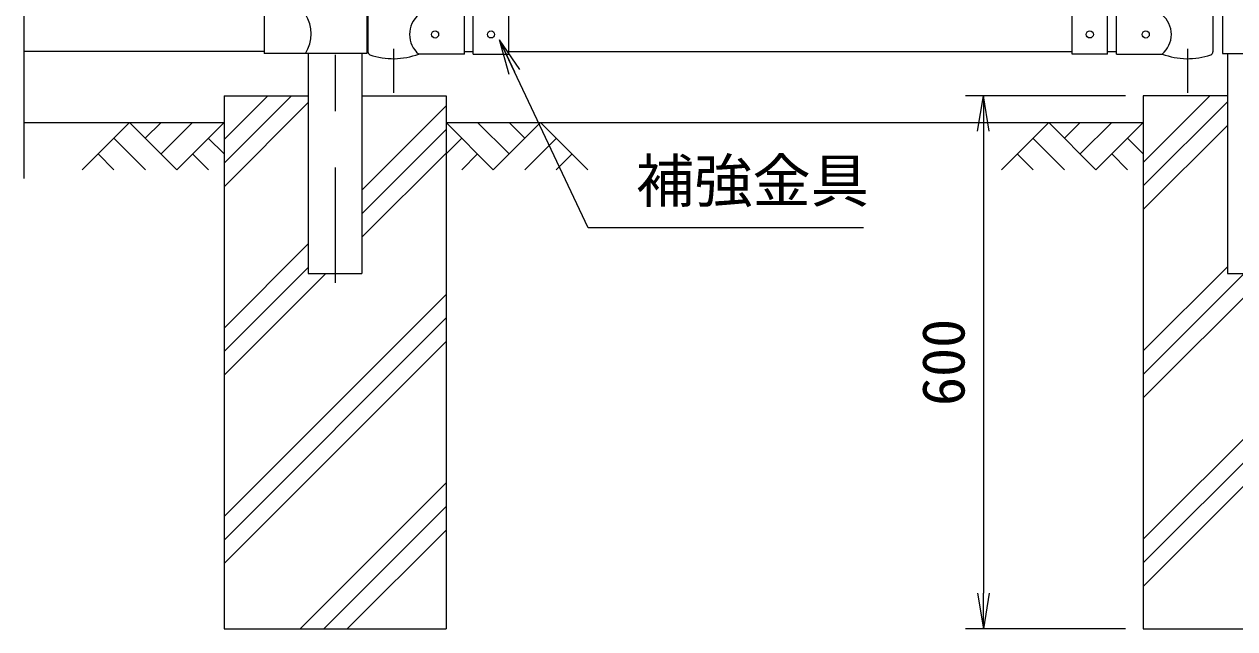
# Model space of a CAD drawing. Units: millimetres, scale not verified. Extents: x -4200 to 4200, y -2970 to 2970.
# Drawn here: x -2969 to -1606, y -1039 to -358 of the extents above; entities that cross this region are included whole.
import ezdxf
from ezdxf.enums import TextEntityAlignment as Align

# ---------------------------------------------------------------- set-up
doc = ezdxf.new("R2010")
doc.units = ezdxf.units.MM
doc.header["$LTSCALE"] = 10
doc.linetypes.add('USER1', pattern=[50.8, 31.75, -6.35, 6.35, -6.35])
for name, color, linetype, lineweight in [('0-1_D-BMK', 2, 'USER1', 13), ('0-2_D-STR1', 1, 'Continuous', 25), ('0-3_D-STR3', 3, 'Continuous', 13), ('0-4_D-DCR-HCH', 7, 'Continuous', 13), ('0-5_D-BGD', 7, 'Continuous', 25), ('0-6_D-STR4', 7, 'Continuous', 25), ('0-7_D-STR-DIM', 7, 'Continuous', 13), ('0-A_D-STR-TXT', 7, 'Continuous', 13)]:
    doc.layers.add(name, color=color, linetype=linetype, lineweight=lineweight)
doc.layers.add('0-8_0', color=7, linetype='Continuous')
doc.styles.add('ＭＳ ゴシック', font='')
doc.styles.get('ＭＳ ゴシック').set_extended_font_data('MS Gothic')

# ---------------------------------------------------------------- blocks, each defined once
blk = doc.blocks.new('_Open')
at = {"layer": '0-8_0'}
blk.add_line((-10, 1.667), (0, 0), dxfattribs=at)
blk.add_lwpolyline([(-10, -1.667), (0, 0), (-10, 0)], dxfattribs=at)

msp = doc.modelspace()

# ---------------------------------------------------------------- linework, layer by layer
at = {"layer": '0-1_D-BMK'}
for p, q in [((-2619.05, 496.61), (-2619.05, -649.21)), ((-2553.4, 503.1), (-2553.4, -435.29)), ((-1659.2, 503.1), (-1659.2, -435.29))]:
    msp.add_line(p, q, dxfattribs=at)
at = {"layer": '0-2_D-STR1'}
for p, q in [((-2699.05, -388.63), (-2969.05, -388.63)), ((-2649.3, -390.93), (-2649.3, -638.63)), ((-2588.8, -390.93), (-2588.8, -638.63)), ((-2473.4, -388.63), (-2463.4, -388.63)), ((-2423.4, -388.63), (-1789.2, -388.63)), ((-1749.2, -388.63), (-1739.2, -388.63)), ((-1614.3, -390.93), (-1614.3, -638.63)), ((-2649.3, -638.63), (-2588.8, -638.63)), ((-1614.3, -638.63), (-1553.8, -638.63))]:
    msp.add_line(p, q, dxfattribs=at)
at = {"layer": '0-3_D-STR3'}
for p, q in [((-2583.35, -324.93), (-2583.35, -390.93)), ((-2581.95, -325.63), (-2581.95, -389.33)), ((-2423.4, -391.83), (-2423.4, -325.58)), ((-1789.2, -391.83), (-1789.2, -325.58)), ((-1630.65, -325.63), (-1630.65, -389.33)), ((-1619.75, -324.93), (-1619.75, -390.93)), ((-2699.05, -346.93), (-2699.05, -390.93)), ((-2473.4, -391.63), (-2473.4, -347.63)), ((-2463.4, -391.83), (-2463.4, -342.15)), ((-1749.2, -391.83), (-1749.2, -342.15)), ((-1739.2, -391.63), (-1739.2, -347.63)), ((-2583.35, -390.93), (-2699.05, -390.93)), ((-2473.4, -391.63), (-2524.85, -391.63)), ((-2463.4, -391.83), (-2423.4, -391.83)), ((-1749.2, -391.83), (-1789.2, -391.83)), ((-1739.2, -391.63), (-1687.75, -391.63)), ((-1619.75, -390.93), (-1504.05, -390.93))]:
    msp.add_line(p, q, dxfattribs=at)
for centre in [(-2506.4, -369.63), (-2443.4, -369.58), (-1769.2, -369.58), (-1706.2, -369.63)]:
    msp.add_circle(centre, 4, dxfattribs=at)
for centre, radius, start, end in [((-2686.66, -368.93), 40.68, 327.25964, 32.74036), ((-2506.65, -369.63), 28.55, 129.59418, 230.40582), ((-1705.94, -369.63), 28.55, 309.59418, 50.40582), ((-2578.65, -389.33), 3.3, 180, 250.77949), ((-2553.4, -316.9), 80, 250.77949, 290.9084), ((-1659.2, -316.9), 80, 249.0916, 289.22051), ((-1633.95, -389.33), 3.3, 289.22051, 0)]:
    msp.add_arc(centre, radius, start, end, dxfattribs=at)
at = {"layer": '0-4_D-DCR-HCH'}
for p, q in [((-2744.05, -514.53), (-2668.15, -438.63)), ((-2744.05, -488.01), (-2694.66, -438.63)), ((-2744.05, -541.05), (-2649.3, -446.3)), ((-1709.05, -513.67), (-1634, -438.63)), ((-1709.05, -540.19), (-1614.3, -445.44)), ((-2588.8, -544.9), (-2494.05, -450.15)), ((-2850.47, -468.63), (-2903.68, -521.84)), ((-2850.47, -468.63), (-2797.26, -521.84)), ((-2832.73, -486.37), (-2815, -468.63)), ((-2815, -504.11), (-2779.52, -468.63)), ((-2797.26, -521.84), (-2744.05, -468.63)), ((-2588.8, -571.41), (-2494.05, -476.66)), ((-2440.83, -521.84), (-2494.05, -468.63)), ((-2423.1, -504.11), (-2458.57, -468.63)), ((-2387.62, -468.63), (-2440.83, -521.84)), ((-2405.27, -486.46), (-2423.1, -468.63)), ((-2387.62, -468.63), (-2334.41, -521.84)), ((-1815.47, -468.63), (-1868.68, -521.84)), ((-1815.47, -468.63), (-1762.26, -521.84)), ((-1797.73, -486.37), (-1780, -468.63)), ((-1780, -504.11), (-1744.52, -468.63)), ((-1762.26, -521.84), (-1709.05, -468.63)), ((-1709.05, -566.71), (-1614.3, -471.96)), ((-2868.21, -486.37), (-2832.57, -521.84)), ((-2761.78, -486.37), (-2744.05, -504.03)), ((-2476.31, -486.37), (-2494.05, -504.03)), ((-2369.88, -486.37), (-2405.52, -521.84)), ((-1833.21, -486.37), (-1797.57, -521.84)), ((-1726.78, -486.37), (-1709.05, -504.03)), ((-2885.94, -504.11), (-2868.13, -521.84)), ((-2779.52, -504.11), (-2761.7, -521.84)), ((-2588.8, -597.93), (-2494.05, -503.18)), ((-2458.57, -504.11), (-2476.39, -521.84)), ((-2352.15, -504.11), (-2369.97, -521.84)), ((-1850.94, -504.11), (-1833.13, -521.84)), ((-1744.52, -504.11), (-1726.7, -521.84)), ((-2744.05, -700.15), (-2649.3, -605.4)), ((-2744.05, -726.66), (-2649.3, -631.91)), ((-2744.05, -753.18), (-2629.5, -638.63)), ((-1709.05, -725.81), (-1614.3, -631.06)), ((-1709.05, -778.84), (-1568.84, -638.63)), ((-1709.05, -752.32), (-1595.36, -638.63)), ((-2744.05, -912.28), (-2494.05, -662.28)), ((-2744.05, -938.79), (-2494.05, -688.79)), ((-1709.05, -937.94), (-1459.05, -687.94)), ((-2744.05, -965.31), (-2494.05, -715.31)), ((-1709.05, -964.45), (-1459.05, -714.45)), ((-1709.05, -990.97), (-1459.05, -740.97)), ((-2658.27, -1038.63), (-2494.05, -874.41)), ((-2631.75, -1038.63), (-2494.05, -900.93)), ((-2605.24, -1038.63), (-2494.05, -927.44))]:
    msp.add_line(p, q, dxfattribs=at)
at = {"layer": '0-5_D-BGD'}
for p, q in [((-2969.05, -468.63), (-2744.05, -468.63)), ((-2494.05, -468.63), (-1709.05, -468.63))]:
    msp.add_line(p, q, dxfattribs=at)
at = {"layer": '0-6_D-STR4'}
for p, q in [((-2744.05, -438.63), (-2744.05, -1038.63)), ((-2744.05, -438.63), (-2649.3, -438.63)), ((-2588.8, -438.63), (-2494.05, -438.63)), ((-2494.05, -438.63), (-2494.05, -1038.63)), ((-1709.05, -438.63), (-1709.05, -1038.63)), ((-1614.3, -438.63), (-1709.05, -438.63)), ((-2744.05, -1038.63), (-2494.05, -1038.63)), ((-1709.05, -1038.63), (-1459.05, -1038.63))]:
    msp.add_line(p, q, dxfattribs=at)
at = {"layer": '0-7_D-STR-DIM'}
for p, q in [((-2969.05, -531.63), (-2969.05, 10.72)), ((-1729.05, -438.63), (-1909.05, -438.63)), ((-1889.05, -478.63), (-1889.05, -998.63)), ((-1729.05, -1038.63), (-1909.05, -1038.63))]:
    msp.add_line(p, q, dxfattribs=at)
at = {"layer": '0-A_D-STR-TXT'}
msp.add_lwpolyline([(-2024.12, -587.42), (-2334.18, -587.42), (-2433.18, -377.4)], dxfattribs=at)

# ---------------------------------------------------------------- block references
at = {"layer": '0-7_D-STR-DIM', "xscale": 4, "yscale": 4}
for p, rotation in [((-1889.05, -438.63), 90), ((-1889.05, -1038.63), 270)]:
    msp.add_blockref('_Open', p, dxfattribs=dict(at, rotation=rotation))
at = {"layer": '0-A_D-STR-TXT', "xscale": 4, "yscale": 4, "rotation": 115.23829}
msp.add_blockref('_Open', (-2434.03, -375.59), dxfattribs=at)

# ---------------------------------------------------------------- texts
at = {"layer": '0-7_D-STR-DIM', "style": 'ＭＳ ゴシック'}
msp.add_text('600', height=48.09, rotation=90, dxfattribs=at).set_placement((-1895.79, -787.88), align=Align.BOTTOM_LEFT)
at = {"layer": '0-A_D-STR-TXT', "style": 'ＭＳ ゴシック'}
msp.add_text('補強金具', height=48.09, dxfattribs=at).set_placement((-2280.21, -572.8), align=Align.BOTTOM_LEFT)

doc.saveas('drawing.dxf')
